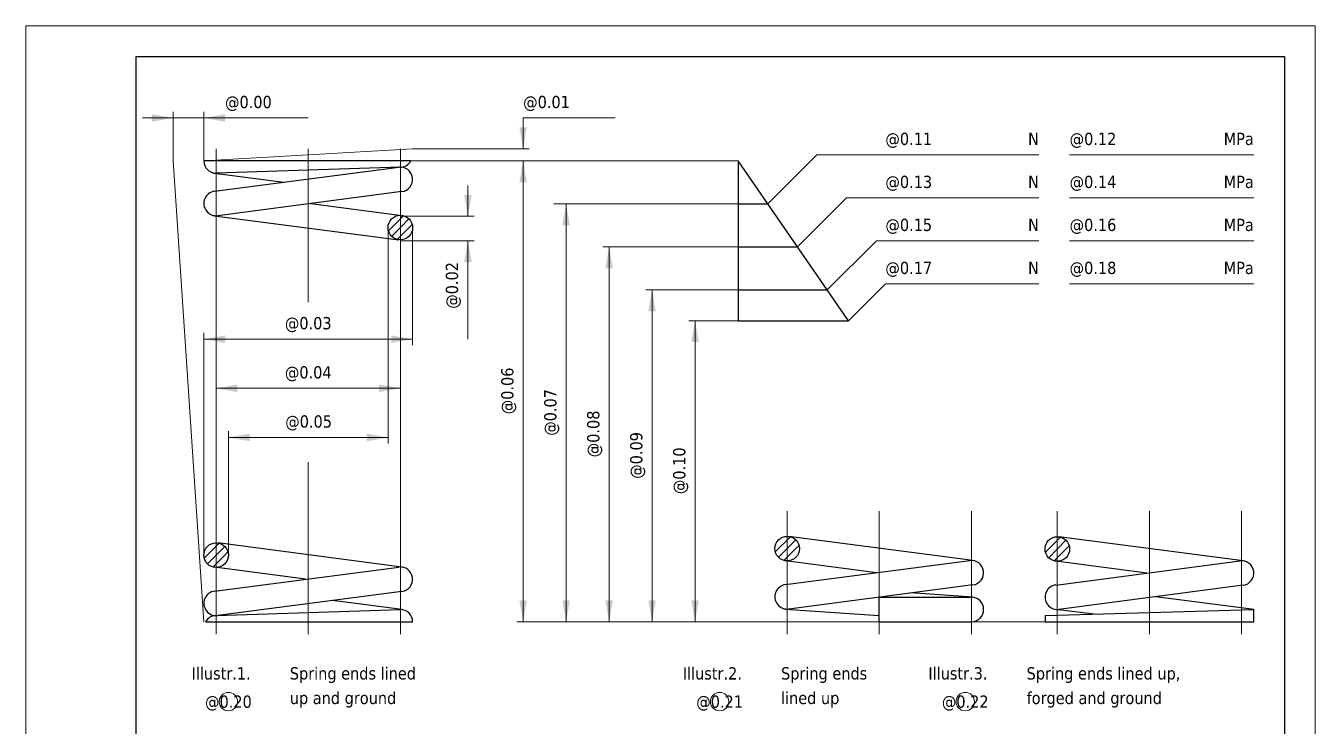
# Model space of a CAD drawing. Header units: millimetres. Extents: x 0 to 210, y 0 to 297.
# Drawn here: x 0 to 210, y 183 to 297 of the extents above; entities that cross this region are included whole.
import ezdxf
from ezdxf.enums import TextEntityAlignment as Align

# ---------------------------------------------------------------- set-up
doc = ezdxf.new("R2010")
doc.units = ezdxf.units.MM
doc.header["$LTSCALE"] = 15
doc.linetypes.add('CENTER2', pattern=[28.575, 19.05, -3.175, 3.175, -3.175])
doc.layers.get('0').update_dxf_attribs({"color": 1, "lineweight": 25, "true_color": 0xff0000})
for name, color, linetype, lineweight, true_color in [('2', 2, 'Continuous', 13, 0xffff00), ('3', 2, 'CENTER2', 9, 0xffff00), ('TEXT-1', 3, 'Continuous', 18, 0x00ff00), ('TEXT-2', 2, 'Continuous', 18, 0xffff00)]:
    doc.layers.add(name, color=color, linetype=linetype, lineweight=lineweight, true_color=true_color)
doc.styles.add('textstyle100', font='')
doc.styles.add('textstyle101', font='')
doc.styles.add('textstyle102', font='')
doc.styles.add('textstyle103', font='')
doc.styles.add('textstyle104', font='')
doc.styles.add('textstyle105', font='')
doc.styles.add('textstyle106', font='')
doc.styles.add('textstyle107', font='')
doc.styles.add('textstyle108', font='')
doc.styles.add('textstyle109', font='')
doc.styles.add('textstyle110', font='')
doc.styles.add('textstyle111', font='')
doc.styles.add('textstyle112', font='')
doc.styles.add('textstyle113', font='')
doc.styles.add('textstyle114', font='')
doc.styles.add('textstyle115', font='')
doc.styles.add('textstyle116', font='')
doc.styles.add('textstyle117', font='')
doc.styles.add('textstyle118', font='')
doc.styles.add('textstyle119', font='')
doc.styles.add('textstyle120', font='')
doc.styles.add('textstyle121', font='')
doc.styles.add('textstyle122', font='')
doc.styles.add('textstyle138', font='')
doc.styles.add('textstyle15', font='tahoma.ttf')
doc.styles.add('textstyle157', font='')
doc.styles.add('textstyle158', font='')
doc.styles.add('textstyle16', font='')
doc.styles.add('textstyle17', font='')
doc.styles.add('textstyle18', font='')
doc.styles.add('textstyle19', font='')
doc.styles.add('textstyle20', font='')
doc.styles.add('textstyle21', font='')
doc.styles.add('textstyle22', font='')
doc.styles.add('textstyle23', font='')
doc.styles.add('textstyle96', font='')
doc.styles.add('textstyle97', font='')
doc.styles.add('textstyle98', font='')
doc.styles.add('textstyle99', font='')
doc.styles.get('textstyle100').set_extended_font_data('Tahoma')
doc.styles.get('textstyle101').set_extended_font_data('Tahoma')
doc.styles.get('textstyle102').set_extended_font_data('Tahoma')
doc.styles.get('textstyle103').set_extended_font_data('Tahoma')
doc.styles.get('textstyle104').set_extended_font_data('Tahoma')
doc.styles.get('textstyle105').set_extended_font_data('Tahoma')
doc.styles.get('textstyle106').set_extended_font_data('Tahoma')
doc.styles.get('textstyle107').set_extended_font_data('Tahoma')
doc.styles.get('textstyle108').set_extended_font_data('Tahoma')
doc.styles.get('textstyle109').set_extended_font_data('Tahoma')
doc.styles.get('textstyle110').set_extended_font_data('Tahoma')
doc.styles.get('textstyle111').set_extended_font_data('Tahoma')
doc.styles.get('textstyle112').set_extended_font_data('Tahoma')
doc.styles.get('textstyle113').set_extended_font_data('Tahoma')
doc.styles.get('textstyle114').set_extended_font_data('Tahoma')
doc.styles.get('textstyle115').set_extended_font_data('Tahoma')
doc.styles.get('textstyle116').set_extended_font_data('Tahoma')
doc.styles.get('textstyle117').set_extended_font_data('Tahoma')
doc.styles.get('textstyle118').set_extended_font_data('Tahoma')
doc.styles.get('textstyle119').set_extended_font_data('Tahoma')
doc.styles.get('textstyle120').set_extended_font_data('Tahoma')
doc.styles.get('textstyle121').set_extended_font_data('Tahoma')
doc.styles.get('textstyle122').set_extended_font_data('Tahoma')
doc.styles.get('textstyle138').set_extended_font_data('Tahoma')
doc.styles.get('textstyle157').set_extended_font_data('Tahoma')
doc.styles.get('textstyle158').set_extended_font_data('Tahoma')
doc.styles.get('textstyle16').set_extended_font_data('Tahoma')
doc.styles.get('textstyle17').set_extended_font_data('Tahoma')
doc.styles.get('textstyle18').set_extended_font_data('Tahoma')
doc.styles.get('textstyle19').set_extended_font_data('Tahoma')
doc.styles.get('textstyle20').set_extended_font_data('Tahoma')
doc.styles.get('textstyle21').set_extended_font_data('Tahoma')
doc.styles.get('textstyle22').set_extended_font_data('Tahoma')
doc.styles.get('textstyle23').set_extended_font_data('Tahoma')
doc.styles.get('textstyle96').set_extended_font_data('Tahoma')
doc.styles.get('textstyle97').set_extended_font_data('Tahoma')
doc.styles.get('textstyle98').set_extended_font_data('Tahoma')
doc.styles.get('textstyle99').set_extended_font_data('Tahoma')

msp = doc.modelspace()

# ---------------------------------------------------------------- linework, layer by layer
for p, q in [((18, 43), (18, 292)), ((18, 292), (205, 292)), ((205, 292), (205, 43)), ((62.73, 275), (29, 275)), ((30.74, 270.06), (60.74, 273.98)), ((30.74, 273.02), (42.05, 271.54)), ((61, 274), (31, 273)), ((120.85, 268), (116, 275)), ((116, 275), (116, 268)), ((61.26, 270.02), (31.26, 266.09)), ((46.43, 268.08), (61.26, 266.14)), ((116, 268), (116, 261)), ((116, 268), (120.85, 268)), ((125.69, 261), (120.85, 268)), ((30.74, 266.09), (60.74, 262.17)), ((116, 261), (116, 254)), ((116, 261), (125.7, 261)), ((130.54, 254), (125.69, 261)), ((116, 254), (116, 249)), ((116, 254), (130.54, 254)), ((134, 249), (130.54, 254)), ((116, 249), (134, 249)), ((61.26, 208.91), (31.26, 212.83)), ((154.26, 209.96), (124.26, 213.88)), ((198.26, 209.91), (168.26, 213.83)), ((30.74, 204.98), (60.74, 208.91)), ((45.57, 206.92), (30.74, 208.86)), ((123.74, 206.04), (153.74, 209.96)), ((138.57, 207.98), (123.74, 209.92)), ((167.74, 205.98), (197.74, 209.91)), ((182.57, 207.92), (167.74, 209.86)), ((154.26, 205.99), (124.26, 202.07)), ((198.26, 205.94), (168.26, 202.02)), ((61.26, 204.94), (31.26, 201.02)), ((139, 200), (139, 204)), ((139, 204), (154, 204)), ((154.26, 203.98), (144.16, 204.68)), ((200, 202), (184.07, 204.08)), ((31, 201), (61, 202)), ((61.26, 201.98), (49.95, 203.46)), ((123.74, 202.07), (139, 201.03)), ((166, 201), (200, 202)), ((174.01, 201.24), (167.74, 202.02)), ((200, 200), (200, 202)), ((29.27, 200), (63, 200)), ((139, 200), (154, 200)), ((166, 201), (166, 200)), ((166, 200), (200, 200))]:
    msp.add_line(p, q)
for centre in [(61, 264.16), (31, 210.84), (124, 211.9), (168, 211.84)]:
    msp.add_circle(centre, 2)
for centre, start, end in [((31, 275), 180, 270), ((61, 272), 277.4485, 97.4485), ((61, 276), 270, 330), ((31, 268.08), 97.4485, 277.4485), ((61, 206.92), 277.4485, 97.4485), ((154, 207.98), 277.4485, 97.4485), ((198, 207.92), 277.4485, 97.4485), ((124, 204.06), 97.4485, 277.4485), ((168, 204), 97.4485, 277.4485), ((31, 203), 97.4485, 277.4485), ((154, 202), 270, 90), ((61, 200), 0, 90), ((31, 199), 90, 150)]:
    msp.add_arc(centre, 2, start, end)
at = {"layer": '2'}
for p, q in [((0, 0), (0, 297)), ((0, 297), (210, 297)), ((210, 297), (210, 0)), ((24, 282), (19, 282)), ((29, 282), (20.5, 282)), ((24, 275), (24, 283)), ((29, 275), (29, 283)), ((29, 282), (46, 282)), ((29, 282), (32.5, 282)), ((81, 277), (81, 282)), ((81, 282), (96, 282)), ((81, 277), (81, 280.5)), ((29, 275), (63, 277)), ((63, 277), (82, 277)), ((120.85, 268), (128.85, 276)), ((128.85, 276), (165, 276)), ((170, 276), (200, 276)), ((29, 200), (24, 275)), ((62.73, 275), (116, 275)), ((81, 200), (81, 275)), ((72, 266), (72, 271)), ((72, 266), (72, 269.5)), ((125.69, 261), (133.69, 269)), ((133.69, 269), (165, 269)), ((170, 269), (200, 269)), ((86, 268), (116, 268)), ((88, 200), (88, 268)), ((61.52, 266.09), (59.59, 264.16)), ((62.93, 264.67), (60.48, 262.22)), ((61, 266), (73, 266)), ((62.41, 265.57), (61, 264.16)), ((59, 264), (59, 229)), ((59.59, 264.16), (59.07, 263.64)), ((61, 264.16), (59.59, 262.74)), ((63, 264), (63, 245)), ((61, 262), (73, 262)), ((72, 262), (72, 246)), ((72, 262), (72, 258.5)), ((94, 261), (116, 261)), ((95, 200), (95, 261)), ((130.54, 254), (138.54, 262)), ((138.54, 262), (165, 262)), ((170, 262), (200, 262)), ((134, 249), (140, 255)), ((140, 255), (165, 255)), ((170, 255), (200, 255)), ((101, 254), (116, 254)), ((102, 200), (102, 254)), ((108, 249), (116, 249)), ((109, 200), (109, 249)), ((29, 211), (29, 247)), ((29, 246), (63, 246)), ((29, 246), (32.5, 246)), ((63, 246), (59.5, 246)), ((31, 238), (61, 238)), ((31, 238), (34.5, 238)), ((61, 238), (57.5, 238)), ((33, 211), (33, 231)), ((33, 230), (59, 230)), ((33, 230), (36.5, 230)), ((59, 230), (55.5, 230)), ((29.07, 210.33), (31.52, 212.78)), ((31, 210.84), (32.41, 212.26)), ((122.07, 211.38), (124.52, 213.83)), ((124, 211.9), (125.41, 213.31)), ((125.41, 211.9), (125.93, 212.42)), ((166.07, 211.33), (168.52, 213.78)), ((168, 211.84), (169.41, 213.26)), ((169.41, 211.84), (169.93, 212.36)), ((29.59, 209.43), (31, 210.84)), ((30.48, 208.91), (32.41, 210.84)), ((32.41, 210.84), (32.93, 211.36)), ((122.59, 210.49), (124, 211.9)), ((123.48, 209.97), (125.41, 211.9)), ((166.59, 210.43), (168, 211.84)), ((167.48, 209.91), (169.41, 211.84)), ((88, 200), (88, 203.5)), ((80, 200), (139, 200)), ((154, 200), (166, 200))]:
    msp.add_line(p, q, dxfattribs=at)
for centre in [(33, 187), (113, 187), (153, 187)]:
    msp.add_circle(centre, 1.5, dxfattribs=at)
for points in [[(24, 282), (20.55, 281.39), (20.55, 282.61), (20.5, 282)], [(29, 282), (32.45, 282.61), (32.45, 281.39), (32.5, 282)], [(81, 277), (80.39, 280.45), (81.61, 280.45), (81, 280.5)], [(81, 275), (81.61, 271.55), (80.39, 271.55), (81, 271.5)], [(72, 266), (71.39, 269.45), (72.61, 269.45), (72, 269.5)], [(88, 268), (88.61, 264.55), (87.39, 264.55), (88, 264.5)], [(72, 262), (72.61, 258.55), (71.39, 258.55), (72, 258.5)], [(95, 261), (95.61, 257.55), (94.39, 257.55), (95, 257.5)], [(102, 254), (102.61, 250.55), (101.39, 250.55), (102, 250.5)], [(109, 249), (109.61, 245.55), (108.39, 245.55), (109, 245.5)], [(29, 246), (32.45, 246.61), (32.45, 245.39), (32.5, 246)], [(63, 246), (59.55, 245.39), (59.55, 246.61), (59.5, 246)], [(31, 238), (34.45, 238.61), (34.45, 237.39), (34.5, 238)], [(61, 238), (57.55, 237.39), (57.55, 238.61), (57.5, 238)], [(33, 230), (36.45, 230.61), (36.45, 229.39), (36.5, 230)], [(59, 230), (55.55, 229.39), (55.55, 230.61), (55.5, 230)], [(81, 200), (80.39, 203.45), (81.61, 203.45), (81, 203.5)], [(88, 200), (87.39, 203.45), (88.61, 203.45), (88, 203.5)], [(95, 200), (94.39, 203.45), (95.61, 203.45), (95, 203.5)], [(102, 200), (101.39, 203.45), (102.61, 203.45), (102, 203.5)], [(109, 200), (108.39, 203.45), (109.61, 203.45), (109, 203.5)]]:
    msp.add_solid(points, dxfattribs=at)
at = {"layer": '3'}
for p, q in [((31, 198), (31, 277)), ((46, 277), (46, 252)), ((61, 198), (61, 277)), ((46, 198), (46, 226)), ((124, 198), (124, 218)), ((139, 198), (139, 218)), ((154, 198), (154, 218)), ((168, 198), (168, 218)), ((183, 198), (183, 218)), ((198, 198), (198, 218))]:
    msp.add_line(p, q, dxfattribs=at)

# ---------------------------------------------------------------- texts
at = {"layer": 'TEXT-1'}
for s, style, p in [('@0.00', 'textstyle100', (32.45, 283)), ('@0.01', 'textstyle101', (81, 283)), ('@0.11', 'textstyle105', (140, 277)), ('@0.12', 'textstyle117', (170, 277)), ('@0.13', 'textstyle104', (140, 270)), ('@0.14', 'textstyle116', (170, 270)), ('@0.15', 'textstyle103', (140, 263)), ('@0.16', 'textstyle115', (170, 263)), ('@0.17', 'textstyle102', (140, 256)), ('@0.18', 'textstyle114', (170, 256))]:
    msp.add_text(s, height=2, dxfattribs=dict(at, style=style)).set_placement(p, align=Align.BOTTOM_LEFT)
for s, style, p in [('N', 'textstyle106', (165, 277)), ('MPa', 'textstyle110', (200, 277)), ('N', 'textstyle107', (165, 270)), ('MPa', 'textstyle111', (200, 270)), ('N', 'textstyle108', (165, 263)), ('MPa', 'textstyle112', (200, 263)), ('N', 'textstyle109', (165, 256)), ('MPa', 'textstyle113', (200, 256))]:
    msp.add_text(s, height=2, dxfattribs=dict(at, style=style)).set_placement(p, align=Align.BOTTOM_RIGHT)
at = {"layer": 'TEXT-1', "style": 'textstyle96'}
msp.add_text('@0.02', height=2, rotation=90, dxfattribs=at).set_placement((71, 258.55), align=Align.BOTTOM_RIGHT)
at = {"layer": 'TEXT-1'}
for s, style, p in [('@0.03', 'textstyle97', (46, 247)), ('@0.04', 'textstyle98', (46, 239)), ('@0.05', 'textstyle99', (46.06, 231))]:
    msp.add_text(s, height=2, dxfattribs=dict(at, style=style)).set_placement(p, align=Align.BOTTOM_CENTER)
for s, style, p in [('@0.06', 'textstyle122', (80.02, 237.57)), ('@0.07', 'textstyle118', (87.02, 234.07)), ('@0.08', 'textstyle119', (94.02, 230.57)), ('@0.09', 'textstyle120', (101.02, 227.07)), ('@0.10', 'textstyle121', (108.02, 224.57))]:
    msp.add_text(s, height=2, rotation=90, dxfattribs=dict(at, style=style)).set_placement(p, align=Align.BOTTOM_CENTER)
for s, style, p in [('@0.20', 'textstyle138', (33, 187)), ('@0.21', 'textstyle157', (113, 187)), ('@0.22', 'textstyle158', (153, 187))]:
    msp.add_text(s, height=2, dxfattribs=dict(at, style=style)).set_placement(p, align=Align.MIDDLE_CENTER)
at = {"layer": 'TEXT-2'}
for s, style, p in [('Illustr.1.', 'textstyle15', (27, 190)), ('Spring ends lined', 'textstyle16', (43, 190)), ('Illustr.2.', 'textstyle18', (107, 190)), ('Spring ends', 'textstyle19', (123, 190)), ('Illustr.3.', 'textstyle21', (147, 190)), ('Spring ends lined up, ', 'textstyle22', (163, 190)), ('up and ground', 'textstyle17', (43, 186)), ('lined up', 'textstyle20', (123, 186)), ('forged and ground', 'textstyle23', (163, 186))]:
    msp.add_text(s, height=2, dxfattribs=dict(at, style=style)).set_placement(p, align=Align.BOTTOM_LEFT)

doc.saveas('drawing.dxf')
